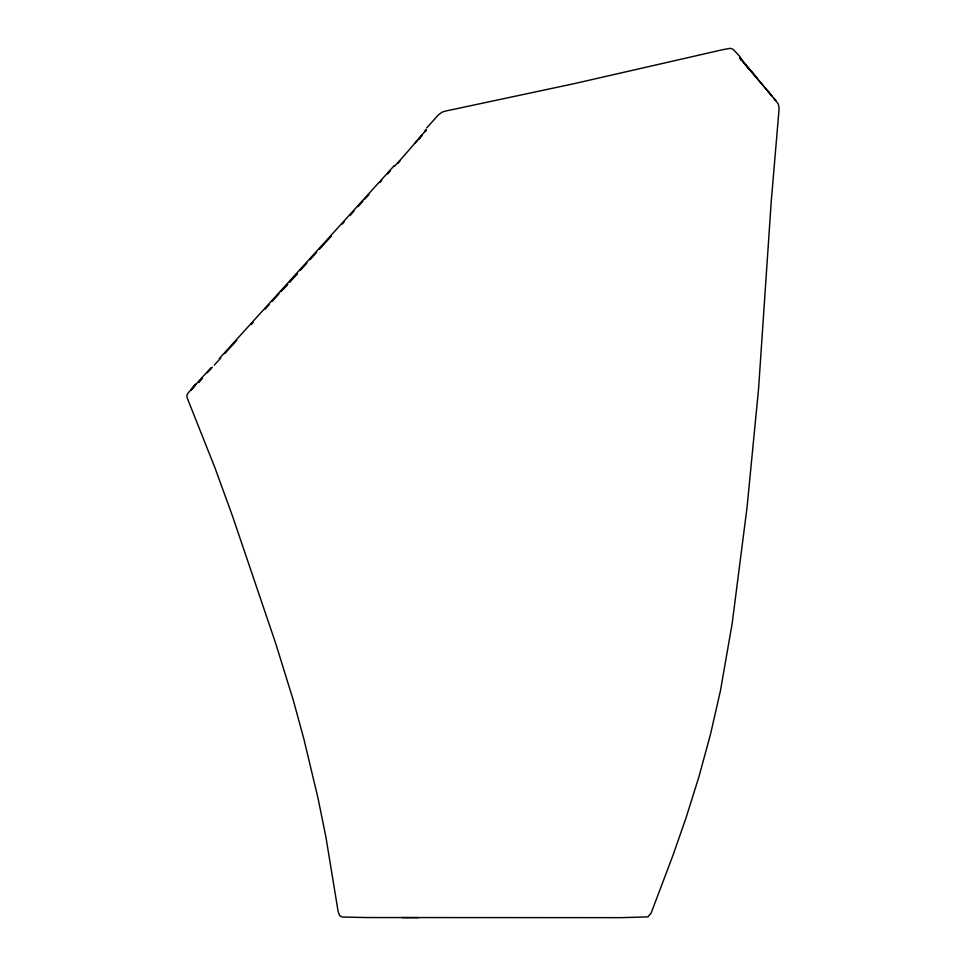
<?xml version="1.0" encoding="UTF-8"?>
<svg xmlns="http://www.w3.org/2000/svg" width="966" height="966" viewBox="0 0 966 966"><rect width="100%" height="100%" fill="white"/><g stroke="black" fill="none" stroke-linecap="round" stroke-linejoin="round"><path stroke-width="1.45" d="M394.563 166.2C404.38 155.755 418.628 138.645 426.211 130.036L425.149 131.702L426.199 130.048M740.584 60.013L739.992 56.668L733.291 49.459L730.513 48.3L723.099 49.604L573.997 83.692L445.157 111.15L442.03 112.189L438.419 114.894L426.791 127.838M424.968 131.05L426.042 129.384M419.208 139.08L421.949 135.82M415.332 142.835L421.756 135.204M397.92 163.326L399.924 161.093M379.843 182.538L381.787 180.376M387.62 173.928L390.542 170.692M394.357 165.5L219.294 358.567M282.941 289.522L287.735 284.221L280.973 291.684M300.221 270.456L306.959 263.018M309.845 259.83L316.582 252.404M319.492 249.18L331.35 236.102M342.181 224.136L344.15 221.975M350.042 215.454L353.979 211.119M357.951 206.724L362.975 201.182M364.979 198.972L368.988 194.54M211.156 367.539L190.749 390.01L192.512 388.465M224.8 353.544L236.67 340.491M251.16 324.552L253.08 322.427M265.191 309.084L269.176 304.701M272.122 301.44L279.005 293.857M190.749 390.01L195.349 384.975L192.282 388.332M207.243 372.84L212.327 367.273M214.259 365.136L220.803 357.963M191.365 389.334L196.195 384.057L187.984 393.138L186.897 395.311L187.15 397.823L214.718 467.206L232.456 515.953L275.684 643.38L293.338 700.374L303.904 739.099L317.959 797.976L325.856 836.701L338.04 910.986L339.621 915.708L342.459 917.036L367.104 917.543L621.38 917.652L647.836 916.891L651.072 913.184L672.71 856.081L686.186 817.405L698.998 776.543L710.529 734.16L720.455 690.666L732.168 623.505L747.02 507.597L758.552 389.008L771.206 201.809L779.139 108.349L778.282 103.954L773.633 98.037M401.88 917.591L418.23 917.652M774.201 98.701L775.783 100.597L744.46 63.587L749.157 68.852L745.849 65.084M748.372 67.946L771.786 95.791L768.115 91.372L768.682 92.048M741.139 59.759L752.562 72.74M752.695 72.897L756.692 77.606M740.656 58.298L740.825 59.204L740.173 57.598L745.788 65.133L740.197 57.562L740.837 59.168L740.656 58.298M297.335 273.632L289.655 282.108L297.347 273.632M202.353 378.225L198.453 382.5L202.353 378.225"/></g></svg>
